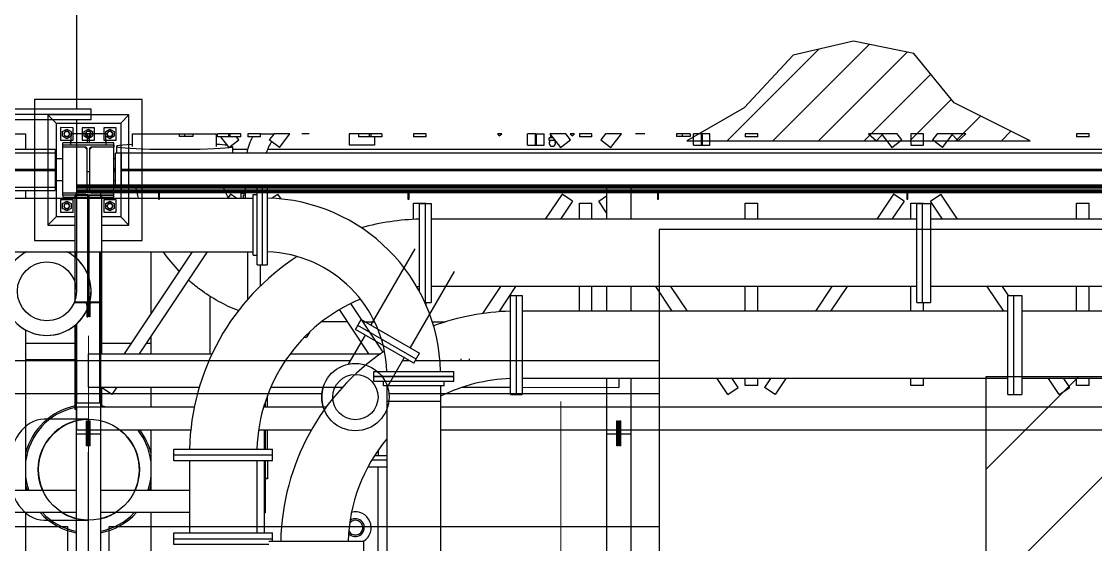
# Model space of a CAD drawing. Header units: metres. Extents: x 0 to 63075, y 0 to 44550.
# Drawn here: x 59062 to 60035, y 38004 to 38478 of the extents above; entities that cross this region are included whole.
import ezdxf

# ---------------------------------------------------------------- set-up
doc = ezdxf.new("R2010")
doc.units = ezdxf.units.M
doc.header["$LTSCALE"] = 75
for name, color, linetype in [('AI-Hatch mob', 7, 'Continuous'), ('GSB', 7, 'Continuous'), ('ML6', 1, 'Continuous'), ('SDM', 7, 'Continuous'), ('SL1', 8, 'Continuous')]:
    doc.layers.add(name, color=color, linetype=linetype)
doc.styles.add('Arial', font='arial.ttf')
doc.styles.add('ROMANS', font='ROMANS.SHX')
doc.dimstyles.new('75___1-75', dxfattribs={"dimscale": 75, "dimtxt": 2.5, "dimasz": 2, "dimexe": 1.5, "dimexo": 1, "dimgap": 0.5, "dimtad": 1, "dimdec": 0, "dimzin": 12, "dimtxsty": 'ROMANS', "dimcen": 0, "dimclrd": 256, "dimclre": 256, "dimclrt": 3, "dimazin": 3, "dimtfac": 1, "dimtdec": 0, "dimtmove": 0, "dimatfit": 0, "dimfxl": 1, "dimlwd": -1, "dimlwe": -1, "dimarcsym": 0})
doc.dimstyles.new('VL0-GL_L', dxfattribs={"dimtxt": 0.18, "dimasz": 0.18, "dimexe": 0.18, "dimexo": 0.0625, "dimgap": 0.09, "dimtad": 0, "dimtih": 1, "dimtoh": 1, "dimdec": 4, "dimzin": 0, "dimdsep": 46, "dimtxsty": 'Standard', "dimcen": 0.09, "dimadec": 0, "dimazin": 0, "dimtfac": 1, "dimtdec": 4, "dimtofl": 0, "dimtmove": 0, "dimatfit": 3, "dimfxl": 1, "dimtolj": 1, "dimtzin": 0, "dimarcsym": 0})

# ---------------------------------------------------------------- blocks, each defined once
blk = doc.blocks.new('A$C6bae614f')
at = {"layer": 'SL1'}
h = blk.add_hatch(dxfattribs=at)
h.set_pattern_fill('_USER', color=256, scale=195, angle=44.99813, style=0, pattern_type=0)
h.set_pattern_definition([(44.99813, (326091.56, -18363.04), (-137.8813, 137.89033), [])])
h.paths.add_polyline_path([(411480.8, 30328.8), (413551.7, 30328.8), (413092.1, 30558), (412849.8, 30855.4), (412485.3, 30930.1), (412122.4, 30845.6), (411826.3, 30527.2)])
for p, q in [((407797.6, 33441.5), (407797.5, 30521.9)), ((407353, 30521.9), (407886.4, 30521.9)), ((407544.9, 30578.2), (407544.9, 29728.2)), ((408194.9, 30578.1), (407544.9, 30578.2)), ((407886.4, 30455.4), (407886.4, 30521.9)), ((408194.9, 29728.1), (408194.9, 30578.1)), ((407353, 30488.7), (407886.4, 30488.6)), ((407619.7, 30455.4), (407353, 30455.4)), ((407886.4, 30455.4), (407619.7, 30455.4)), ((407674.9, 30435.7), (407624.9, 30485.7)), ((407624.9, 30485.7), (407624.9, 29820.7)), ((408114.9, 30485.6), (407624.9, 30485.7)), ((407797.5, 30455.4), (407797.5, 29422)), ((408114.9, 30485.6), (408064.9, 30435.6)), ((408114.9, 29820.6), (408114.9, 30485.6)), ((407674.9, 30435.7), (407674.9, 29870.7)), ((407674.9, 30435.7), (408064.9, 30435.6)), ((407702.4, 30408.2), (407702.4, 30333.2)), ((407777.4, 30408.1), (407702.4, 30408.2)), ((407714.5, 30385.3), (407739.9, 30400)), ((407736.2, 30386.9), (407729.5, 30383.7)), ((407743.6, 30386.9), (407736.2, 30386.9)), ((407739.9, 30400), (407765.4, 30385.3)), ((407750.3, 30383.7), (407743.6, 30386.9)), ((407777.4, 30333.1), (407777.4, 30408.1)), ((407832.4, 30408.1), (407832.4, 30333.1)), ((407907.4, 30408.1), (407832.4, 30408.1)), ((407844.5, 30385.3), (407869.9, 30400)), ((407866.2, 30386.9), (407859.5, 30383.7)), ((407873.6, 30386.9), (407866.2, 30386.9)), ((407869.9, 30400), (407895.4, 30385.3)), ((407880.3, 30383.7), (407873.6, 30386.9)), ((407907.4, 30333.1), (407907.4, 30408.1)), ((407962.4, 30408.1), (407962.4, 30333.1)), ((408037.4, 30408.1), (407962.4, 30408.1)), ((407974.5, 30385.3), (407999.9, 30400)), ((407996.2, 30386.9), (407989.5, 30383.7)), ((408003.6, 30386.9), (407996.2, 30386.9)), ((407999.9, 30400), (408025.4, 30385.3)), ((408010.3, 30383.7), (408003.6, 30386.9)), ((408037.4, 30333.1), (408037.4, 30408.1)), ((408064.9, 30435.6), (408064.9, 29870.6)), ((407136.2, 30371.7), (407491.8, 30371.7)), ((407491.8, 30371.7), (407491.8, 30278.2)), ((407702.4, 30333.2), (407777.4, 30333.1)), ((407714.5, 30356), (407714.5, 30385.3)), ((407739.9, 30341.3), (407714.5, 30356)), ((407724.9, 30377.9), (407723.3, 30370.6)), ((407723.3, 30370.6), (407724.9, 30363.4)), ((407729.5, 30383.7), (407724.9, 30377.9)), ((407724.9, 30363.4), (407729.5, 30357.6)), ((407729.5, 30357.6), (407736.2, 30354.4)), ((407736.2, 30354.4), (407743.6, 30354.4)), ((407765.4, 30356), (407739.9, 30341.3)), ((407743.6, 30354.4), (407750.3, 30357.6)), ((407755, 30377.9), (407750.3, 30383.7)), ((407750.3, 30357.6), (407755, 30363.4)), ((407756.6, 30370.6), (407755, 30377.9)), ((407755, 30363.4), (407756.6, 30370.6)), ((407765.4, 30327), (407764.9, 30327)), ((407764.9, 30302.6), (407764.9, 30327)), ((407765.4, 30385.3), (407765.4, 30356)), ((407765.4, 30318.6), (407765.4, 30371.7)), ((407974.4, 30371.7), (407765.4, 30371.7)), ((407832.4, 30333.1), (407907.4, 30333.1)), ((407844.5, 30356), (407844.5, 30385.3)), ((407869.9, 30341.3), (407844.5, 30356)), ((407854.9, 30377.9), (407853.3, 30370.6)), ((407853.3, 30370.6), (407854.9, 30363.4)), ((407859.5, 30383.7), (407854.9, 30377.9)), ((407854.9, 30363.4), (407859.5, 30357.6)), ((407859.5, 30357.6), (407866.2, 30354.4)), ((407864.8, 30318.6), (407864.8, 30371.7)), ((407875, 30348.6), (407864.8, 30348.6)), ((407866.2, 30354.4), (407873.6, 30354.4)), ((407895.4, 30356), (407869.9, 30341.3)), ((407873.6, 30354.4), (407880.3, 30357.6)), ((407875, 30371.7), (407875, 30318.6)), ((407885, 30377.9), (407880.3, 30383.7)), ((407880.3, 30357.6), (407885, 30363.4)), ((407886.6, 30370.6), (407885, 30377.9)), ((407885, 30363.4), (407886.6, 30370.6)), ((407895.4, 30385.3), (407895.4, 30356)), ((407962.4, 30333.1), (408037.4, 30333.1)), ((407974.4, 30371.7), (407974.4, 30318.6)), ((407974.9, 30327), (407974.4, 30327)), ((407974.5, 30356), (407974.5, 30385.3)), ((407999.9, 30341.3), (407974.5, 30356)), ((407974.9, 30327), (407974.9, 30302.6)), ((407974.9, 30323.6), (407974.9, 30323.6)), ((407974.9, 30318.6), (407974.9, 30323.6)), ((407984.9, 30377.9), (407983.3, 30370.6)), ((407983.3, 30370.6), (407984.9, 30363.4)), ((407989.5, 30383.7), (407984.9, 30377.9)), ((407984.9, 30363.4), (407989.5, 30357.6)), ((407989.5, 30357.6), (407996.2, 30354.4)), ((407996.2, 30354.4), (408003.6, 30354.4)), ((408025.4, 30356), (407999.9, 30341.3)), ((408003.6, 30354.4), (408010.3, 30357.6)), ((408015, 30377.9), (408010.3, 30383.7)), ((408010.3, 30357.6), (408015, 30363.4)), ((408016.6, 30370.6), (408015, 30377.9)), ((408015, 30363.4), (408016.6, 30370.6)), ((408025.4, 30385.3), (408025.4, 30356)), ((408135.7, 30371.7), (408643.7, 30371.7)), ((408135.7, 30295), (408135.7, 30371.7)), ((408417.2, 30371.7), (408417.2, 30354.7)), ((408500.9, 30354.7), (408417.2, 30354.7)), ((408452.2, 30354.7), (408452.2, 30371.7)), ((408500.9, 30371.7), (408500.9, 30354.7)), ((408643.7, 30295), (408643.7, 30371.7)), ((408789.9, 30371.7), (408649.9, 30371.7)), ((408649.9, 30353.1), (408649.9, 30371.7)), ((408789.9, 30353.1), (408649.9, 30353.1)), ((408668, 30353.1), (408717.8, 30288.4)), ((408716.4, 30353.1), (408716.4, 30371.7)), ((408717.8, 30288.4), (408778.2, 30334.9)), ((408723.4, 30371.7), (408723.4, 30353.1)), ((408778.2, 30334.9), (408764.2, 30353.1)), ((408789.9, 30353.1), (408789.9, 30371.7)), ((408908, 30371.7), (408831.8, 30371.7)), ((408831.8, 30371.7), (408831.8, 30353.1)), ((408908, 30353.1), (408831.8, 30353.1)), ((408908, 30371.7), (408990, 30371.7)), ((408908, 30353.1), (408908, 30371.7)), ((408990, 30371.7), (408961.7, 30334.9)), ((409022.1, 30288.4), (408961.7, 30334.9)), ((409086.1, 30371.7), (408990, 30371.7)), ((409022.1, 30288.4), (409086.1, 30371.7)), ((409158.1, 30370.3), (409158.1, 30371.7)), ((409202.8, 30371.7), (409158.1, 30371.7)), ((409202.8, 30370.3), (409158.1, 30370.3)), ((409180.4, 30371.7), (409180.4, 30370.3)), ((409202.8, 30371.7), (409202.8, 30370.3)), ((409639.9, 30371.7), (409443.9, 30371.7)), ((409443.9, 30371.7), (409443.9, 30303.1)), ((409499.9, 30371.7), (409499.9, 30353.1)), ((409639.9, 30353.1), (409499.9, 30353.1)), ((409566.4, 30353.1), (409566.4, 30371.7)), ((409573.4, 30371.7), (409573.4, 30353.1)), ((409595.9, 30353.1), (409595.9, 30303.1)), ((409639.9, 30371.7), (409639.9, 30353.1)), ((409908, 30371.6), (409831.8, 30371.6)), ((409831.8, 30371.6), (409831.8, 30353.1)), ((409908, 30353.1), (409831.8, 30353.1)), ((409908, 30353.1), (409908, 30371.6)), ((410363.6, 30371.6), (410338.2, 30371.6)), ((410338.2, 30371.6), (410348.6, 30359.1)), ((410348.6, 30359.1), (410363.6, 30371.6)), ((410557.8, 30371.6), (410519.9, 30371.6)), ((410519.9, 30303.1), (410519.9, 30371.6)), ((410567.8, 30371.6), (410557.8, 30371.6)), ((410567.8, 30371.6), (410619.9, 30371.6)), ((410567.8, 30303.1), (410567.8, 30371.6)), ((410572.1, 30371.6), (410572.1, 30303.1)), ((410619.9, 30303.1), (410619.9, 30371.6)), ((410672.6, 30347), (410650, 30347)), ((410650, 30331.2), (410650, 30347)), ((410684.9, 30331.2), (410650, 30331.2)), ((410653.2, 30319.5), (410653.2, 30331.2)), ((410749.9, 30371.6), (410653.7, 30371.6)), ((410653.7, 30371.6), (410717.8, 30288.3)), ((410658.4, 30365.5), (410658.4, 30347)), ((410685, 30331), (410685, 30319.5)), ((410717.8, 30288.3), (410778.2, 30334.8)), ((410778.2, 30334.8), (410749.9, 30371.6)), ((410801.7, 30371.6), (410776.3, 30371.6)), ((410776.3, 30371.6), (410791.3, 30359.1)), ((410791.3, 30359.1), (410801.7, 30371.6)), ((410908, 30371.6), (410831.8, 30371.6)), ((410831.8, 30371.6), (410831.8, 30353)), ((410908, 30353), (410831.8, 30353)), ((410908, 30353), (410908, 30371.6)), ((410990, 30371.6), (410961.7, 30334.8)), ((410961.7, 30334.8), (411022.1, 30288.3)), ((411086.1, 30371.6), (410990, 30371.6)), ((411022.1, 30288.3), (411086.1, 30371.6)), ((411226.4, 30371.6), (411171.3, 30371.6)), ((411171.3, 30371.6), (411171.3, 30370.2)), ((411226.4, 30370.2), (411171.3, 30370.2)), ((411193.7, 30371.6), (411193.7, 30370.2)), ((411226.4, 30371.6), (411226.4, 30370.2)), ((411500.9, 30371.6), (411417.2, 30371.6)), ((411417.2, 30371.6), (411417.2, 30354.6)), ((411500.9, 30354.6), (411417.2, 30354.6)), ((411452.2, 30371.6), (411452.2, 30354.6)), ((411500.9, 30371.6), (411500.9, 30354.6)), ((411557.8, 30371.6), (411519.9, 30371.6)), ((411519.9, 30303), (411519.9, 30371.6)), ((411567.8, 30371.6), (411557.8, 30371.6)), ((411567.8, 30371.6), (411572.1, 30371.6)), ((411567.8, 30303), (411567.8, 30371.6)), ((411582.1, 30371.6), (411572.1, 30371.6)), ((411572.1, 30371.6), (411572.1, 30303)), ((411619.9, 30371.6), (411582.1, 30371.6)), ((411619.9, 30303), (411619.9, 30371.6)), ((411908, 30371.6), (411831.8, 30371.6)), ((411831.8, 30371.6), (411831.8, 30353)), ((411908, 30353), (411831.8, 30353)), ((411908, 30353), (411908, 30371.6)), ((412577, 30371.6), (412623.6, 30328.5)), ((412749.9, 30371.6), (412577, 30371.6)), ((412623.6, 30328.5), (412663.4, 30371.6)), ((412658.1, 30365.8), (412717.8, 30288.3)), ((412717.8, 30288.3), (412778.2, 30334.7)), ((412778.2, 30334.7), (412749.9, 30371.6)), ((412831.8, 30371.6), (412831.8, 30303)), ((412908, 30371.5), (412831.8, 30371.6)), ((412908, 30303), (412908, 30371.5)), ((412990, 30371.5), (412961.7, 30334.7)), ((413022.1, 30288.3), (412961.7, 30334.7)), ((413162.9, 30371.5), (412990, 30371.5)), ((413022.1, 30288.3), (413081.7, 30365.8)), ((413076.4, 30371.5), (413116.2, 30328.5)), ((413116.2, 30328.5), (413162.9, 30371.5)), ((413908, 30371.5), (413831.8, 30371.5)), ((413831.8, 30371.5), (413831.8, 30352.9)), ((413908, 30352.9), (413831.8, 30352.9)), ((413908, 30352.9), (413908, 30371.5)), ((398064.9, 30278.5), (407669.9, 30278.2)), ((407669.9, 30278.2), (407669.9, 30028.2)), ((407715.9, 30001.6), (407715.9, 30317.1)), ((407764.9, 30317.1), (407715.9, 30317.1)), ((407715.9, 30304.6), (408023.9, 30304.6)), ((407715.9, 30304.6), (408023.9, 30304.6)), ((407847.4, 30291.5), (407715.9, 30291.5)), ((407848.4, 30291.5), (407715.9, 30291.5)), ((407764.9, 30318.6), (407974.9, 30318.6)), ((407974.9, 30302.6), (407764.9, 30302.6)), ((407850.9, 30291.5), (407848.4, 30291.5)), ((407863.4, 30276.5), (407848.4, 30291.5)), ((407850.9, 30289), (407850.9, 30291.5)), ((407863.4, 30275.5), (407863.4, 30276.5)), ((407863.4, 30030.7), (407863.4, 30275.5)), ((407891.5, 30291.5), (407876.5, 30276.5)), ((407891.5, 30291.5), (407876.5, 30276.5)), ((407876.5, 30276.5), (407876.5, 30029.7)), ((407888.9, 30291.5), (407888.9, 30289)), ((408023.9, 30291.5), (407888.9, 30291.5)), ((408023.9, 30291.5), (407892.5, 30291.5)), ((408023.9, 30317.1), (407974.9, 30317.1)), ((408023.9, 29989.1), (408023.9, 30317.1)), ((408023.9, 30304.6), (408023.9, 30291.5)), ((408040.5, 30295), (408040.5, 30254.6)), ((408739, 30295), (408739, 30256.6)), ((408739, 30278.1), (408830.7, 30278.1)), ((408951.3, 30278.1), (417706.9, 30277.8)), ((409595.9, 30303.1), (409443.9, 30303.1)), ((410519.9, 30303.1), (410619.9, 30303.1)), ((411519.9, 30303), (411619.9, 30303)), ((412831.8, 30303), (412908, 30303)), ((398069.9, 30257), (407669.9, 30256.7)), ((407715.9, 30219.6), (407669.9, 30219.7)), ((408033.9, 30219.6), (408023.9, 30219.6)), ((408069.9, 30254.6), (408033.9, 30254.6)), ((408033.9, 30051.6), (408033.9, 30254.6)), ((408069.9, 30256.6), (417706.9, 30256.3)), ((408069.9, 30148.6), (408069.9, 30256.6)), ((398069.9, 30158), (407669.9, 30157.7)), ((407669.9, 30148.7), (398069.9, 30149)), ((407863.4, 30143.6), (407876.5, 30143.6)), ((408023.9, 30164.7), (408033.9, 30164.7)), ((408033.9, 30156.7), (408023.9, 30156.7)), ((408033.9, 30149.5), (408023.9, 30149.5)), ((408033.9, 30141.5), (408023.9, 30141.5)), ((408069.9, 30157.6), (417786.9, 30157.3)), ((417786.9, 30148.3), (408069.9, 30148.6)), ((408069.9, 30136.6), (408069.9, 30148.6)), ((408069.9, 30049.6), (408069.9, 30136.6)), ((407715.9, 30086.6), (407669.9, 30086.7)), ((407797.5, 30064), (417914.4, 30063.7)), ((408033.9, 30086.6), (408023.9, 30086.6)), ((408889, 29580.3), (408889, 30062.9)), ((408889, 30062.9), (408949.4, 30062.9)), ((408919.2, 30062.9), (408919.2, 29580.3)), ((408949.4, 30062.9), (408949.4, 29580.3)), ((405963.2, 30049.7), (407669.9, 30049.7)), ((405963.2, 30028.2), (407669.9, 30028.2)), ((407491.8, 30028.2), (407491.8, 29983.6)), ((407715.9, 30014.7), (407847.4, 30014.7)), ((407715.9, 30014.7), (407848.4, 30014.7)), ((407715.9, 30001.6), (407715.9, 30014.7)), ((408023.9, 30001.6), (407715.9, 30001.6)), ((407715.9, 30001.6), (407715.9, 29989.1)), ((408023.9, 30001.6), (407715.9, 30001.6)), ((407865.9, 30003.3), (407789.7, 30003.3)), ((407789.7, 29351.5), (407789.7, 30003.3)), ((407794.9, 30001.6), (407794.9, 29989.1)), ((407796.4, 30014.7), (407796.4, 29983.6)), ((407797.5, 30062.2), (417923.8, 30061.9)), ((407797.5, 30056.9), (417931.7, 30056.6)), ((407797.5, 30049), (417937, 30048.7)), ((407797.5, 30039.6), (417938.8, 30039.3)), ((407797.5, 30030.3), (417937, 30030)), ((407797.5, 30022.4), (417931.7, 30022.1)), ((407797.5, 30017.1), (417923.8, 30016.8)), ((417914.4, 30014.9), (407797.5, 30015.2)), ((407797.5, 30014.7), (407848.4, 30014.7)), ((407797.5, 30001.6), (408023.9, 30001.6)), ((407848.4, 30014.7), (407863.4, 30029.7)), ((407863.4, 30029.7), (407863.4, 30030.7)), ((407865.9, 29267.6), (407865.9, 30003.3)), ((407873.9, 30003.3), (407950.1, 30003.3)), ((407873.9, 29267.6), (407873.9, 30003.3)), ((407876.5, 30029.7), (407891.5, 30014.7)), ((407891.5, 30014.7), (407891, 30015.2)), ((407891.5, 30014.7), (408023.9, 30014.7)), ((407891.5, 30014.7), (408023.9, 30014.7)), ((407892.5, 30014.7), (408023.9, 30014.7)), ((407943.4, 30014.7), (407943.4, 29983.6)), ((407944.9, 29989.1), (407944.9, 30001.6)), ((407950.1, 30003.3), (407950.1, 29351.5)), ((408069.9, 30051.6), (408033.9, 30051.6)), ((408069.9, 30028.1), (408069.9, 30049.6)), ((408069.9, 30049.6), (408889, 30049.6)), ((408069.9, 30028.1), (408159.6, 30028.1)), ((408293.6, 30015.2), (408293.6, 29976.1)), ((408299.9, 29976.1), (408299.9, 30015.2)), ((408692.9, 30028.1), (408818.3, 30028.1)), ((408727.3, 30007.8), (408711.1, 29983.5)), ((408763.7, 29983.5), (408727.3, 30007.8)), ((408818.3, 30011.7), (408789.7, 30011.7)), ((408789.7, 30011.7), (408789.7, 29983.5)), ((408803.4, 30003.1), (408803.4, 29983.5)), ((408803.4, 30003.1), (408818.3, 30003.1)), ((408818.3, 29983.5), (408818.3, 30049.6)), ((408863.6, 30004.2), (408889, 30004.2)), ((408863.6, 29639.1), (408863.6, 30004.2)), ((408863.6, 30004.2), (408889, 30004.2)), ((408919.2, 30015.2), (408919.2, 29580.3)), ((408949.4, 30049.6), (417706.9, 30049.3)), ((408949.4, 30028.1), (410996.4, 30028)), ((408949.4, 30015.2), (408949.4, 29580.3)), ((408949.4, 30011.7), (408950.1, 30011.7)), ((408950.1, 29983.2), (408950.1, 30011.7)), ((408974.4, 29982.4), (409012.6, 30007.8)), ((409032.4, 29978.1), (409012.6, 30007.8)), ((409798.1, 30015.2), (409798.1, 29976.1)), ((409804.4, 29976.1), (409804.4, 30015.2)), ((410727.3, 30007.8), (410626.3, 29856.3)), ((410790.7, 29965.5), (410727.3, 30007.8)), ((410996.4, 30049.5), (410996.4, 29856.2)), ((411143.4, 30049.5), (411143.4, 29856.2)), ((411143.4, 30028), (417706.9, 30027.8)), ((411302.6, 30015.1), (411302.6, 29976)), ((411308.9, 29976), (411308.9, 30015.1)), ((412727.3, 30007.7), (412626.3, 29856.2)), ((412790.7, 29965.4), (412727.3, 30007.7)), ((412807.1, 30015.1), (412807.1, 29976)), ((412813.4, 29976), (412813.4, 30015.1)), ((412949.2, 29965.4), (413012.6, 30007.7)), ((413113.6, 29856.2), (413012.6, 30007.7)), ((405963.1, 29983.6), (408863.6, 29983.5)), ((407702.4, 29973.2), (407702.4, 29898.2)), ((407777.4, 29973.1), (407702.4, 29973.2)), ((407714.5, 29950.3), (407739.9, 29965)), ((407714.5, 29921), (407714.5, 29950.3)), ((407715.9, 29989.1), (407796.4, 29989.1)), ((407724.9, 29942.9), (407723.2, 29935.6)), ((407723.2, 29935.6), (407724.9, 29928.4)), ((407729.5, 29948.7), (407724.9, 29942.9)), ((407736.2, 29951.9), (407729.5, 29948.7)), ((407743.6, 29951.9), (407736.2, 29951.9)), ((407739.9, 29965), (407765.3, 29950.3)), ((407750.3, 29948.7), (407743.6, 29951.9)), ((407754.9, 29942.9), (407750.3, 29948.7)), ((407756.6, 29935.6), (407754.9, 29942.9)), ((407754.9, 29928.4), (407756.6, 29935.6)), ((407765.3, 29950.3), (407765.3, 29921)), ((407777.4, 29898.1), (407777.4, 29973.1)), ((407797.5, 29983.6), (408293.6, 29983.6)), ((407799.9, 29989.1), (407939.9, 29989.1)), ((407799.9, 29983.6), (407799.9, 29989.1)), ((407873.9, 29973.1), (407865.9, 29973.1)), ((407865.9, 29962.7), (407869.9, 29965)), ((407866.2, 29951.9), (407865.9, 29951.8)), ((407873.6, 29951.9), (407866.2, 29951.9)), ((407869.9, 29965), (407873.9, 29962.7)), ((407873.9, 29951.8), (407873.6, 29951.9)), ((407939.9, 29983.6), (407939.9, 29989.1)), ((407943.4, 29989.1), (408023.9, 29989.1)), ((407962.4, 29973.1), (407962.4, 29898.1)), ((408037.4, 29973.1), (407962.4, 29973.1)), ((407974.5, 29950.3), (407999.9, 29965)), ((407974.5, 29921), (407974.5, 29950.3)), ((407984.9, 29942.9), (407983.2, 29935.6)), ((407983.2, 29935.6), (407984.9, 29928.4)), ((407989.5, 29948.7), (407984.9, 29942.9)), ((407996.2, 29951.9), (407989.5, 29948.7)), ((408003.6, 29951.9), (407996.2, 29951.9)), ((407999.9, 29965), (408025.3, 29950.3)), ((408010.3, 29948.7), (408003.6, 29951.9)), ((408014.9, 29942.9), (408010.3, 29948.7)), ((408016.6, 29935.6), (408014.9, 29942.9)), ((408014.9, 29928.4), (408016.6, 29935.6)), ((408025.3, 29950.3), (408025.3, 29921)), ((408037.4, 29898.1), (408037.4, 29973.1)), ((408293.6, 29976.1), (408299.9, 29976.1)), ((408299.9, 29983.6), (408863.6, 29983.5)), ((409798.1, 29976.1), (409804.4, 29976.1)), ((409831.8, 29854.8), (409831.8, 29953.1)), ((409831.8, 29953.1), (409908, 29953.1)), ((409867.1, 29420.2), (409867.2, 29951.5)), ((409867.2, 29951.5), (409937.3, 29951.5)), ((409902.2, 29951.5), (409902.2, 29354.6)), ((409908, 29951.5), (409908, 29953.1)), ((409937.3, 29951.5), (409937.2, 29354.6)), ((410790.7, 29965.5), (410717.8, 29856.3)), ((410831.8, 29856.2), (410831.8, 29953)), ((410831.8, 29953), (410908, 29953)), ((410908, 29856.2), (410908, 29953)), ((410949.2, 29965.5), (410996.4, 29997)), ((410996.4, 29894.6), (410949.2, 29965.5)), ((411302.6, 29976), (411308.9, 29976)), ((411831.8, 29856.2), (411831.8, 29953)), ((411831.8, 29953), (411908, 29953)), ((411908, 29856.2), (411908, 29953)), ((412790.7, 29965.4), (412717.8, 29856.2)), ((412807.1, 29976), (412813.4, 29976)), ((412831.8, 29856.2), (412831.8, 29953)), ((412831.8, 29953), (412908, 29953)), ((412867.1, 29354.5), (412867.2, 29951.4)), ((412867.2, 29951.4), (412950.9, 29951.4)), ((412902.2, 29354.5), (412902.2, 29951.4)), ((412908, 29951.4), (412908, 29953)), ((413022, 29856.2), (412949.2, 29965.4)), ((412950.9, 29951.4), (412950.9, 29354.5)), ((413831.8, 29856.1), (413831.8, 29952.9)), ((413831.8, 29952.9), (413908, 29952.9)), ((413908, 29856.1), (413908, 29952.9)), ((407674.9, 29870.7), (407624.9, 29820.7)), ((407789.7, 29870.6), (407674.9, 29870.7)), ((407702.4, 29898.2), (407777.4, 29898.1)), ((407739.9, 29906.3), (407714.5, 29921)), ((407724.9, 29928.4), (407729.5, 29922.6)), ((407729.5, 29922.6), (407736.2, 29919.4)), ((407736.2, 29919.4), (407743.6, 29919.4)), ((407765.3, 29921), (407739.9, 29906.3)), ((407743.6, 29919.4), (407750.3, 29922.6)), ((407750.3, 29922.6), (407754.9, 29928.4)), ((407865.9, 29919.5), (407866.2, 29919.4)), ((407869.9, 29906.3), (407865.9, 29908.6)), ((407865.9, 29898.1), (407873.9, 29898.1)), ((407873.9, 29870.6), (407865.9, 29870.6)), ((407866.2, 29919.4), (407873.6, 29919.4)), ((407873.9, 29908.6), (407869.9, 29906.3)), ((407873.6, 29919.4), (407873.9, 29919.5)), ((408064.9, 29870.6), (407950.1, 29870.6)), ((407962.4, 29898.1), (408037.4, 29898.1)), ((407999.9, 29906.3), (407974.5, 29921)), ((407984.9, 29928.4), (407989.5, 29922.6)), ((407989.5, 29922.6), (407996.2, 29919.4)), ((407996.2, 29919.4), (408003.6, 29919.4)), ((408025.3, 29921), (407999.9, 29906.3)), ((408003.6, 29919.4), (408010.3, 29922.6)), ((408010.3, 29922.6), (408014.9, 29928.4)), ((408114.9, 29820.6), (408064.9, 29870.6)), ((407624.9, 29820.7), (407789.7, 29820.6)), ((407865.9, 29820.6), (407873.9, 29820.6)), ((407950.1, 29820.6), (408114.9, 29820.6)), ((412867.2, 29856.2), (409937.3, 29856.3)), ((415867.2, 29856.1), (412950.9, 29856.2)), ((411313.2, 29794), (411313.1, 27202.4)), ((415452.1, 29793.9), (411313.2, 29794)), ((407544.9, 29728.2), (407789.7, 29728.1)), ((407865.9, 29728.1), (407873.9, 29728.1)), ((407950.1, 29728.1), (408194.9, 29728.1)), ((409839.7, 29677.6), (409574.3, 29218.1)), ((405963.1, 29659.8), (408863.6, 29659.7)), ((407491.8, 29659.7), (407491.8, 29655.7)), ((407788.7, 29659.7), (407788.7, 29627.9)), ((407796.4, 29659.7), (407796.4, 29621.4)), ((407797.5, 29659.7), (408863.6, 29659.7)), ((407799.9, 29618.2), (407799.9, 29659.7)), ((407939.9, 28746.3), (407939.9, 29659.7)), ((407943.4, 29659.7), (407943.3, 27226.1)), ((407951.1, 29045.1), (407951.1, 29659.7)), ((408495.2, 29659.7), (408085.4, 29045.1)), ((408586.7, 29659.7), (408177, 29045.1)), ((408247.6, 29659.7), (408247.6, 29288.4)), ((408831.8, 29373.7), (408831.8, 29659.7)), ((408863.6, 29639.1), (408889, 29639.1)), ((408863.6, 29639.1), (408889, 29639.1)), ((408889, 29580.3), (408949.4, 29580.3)), ((408889, 29580.3), (408949.4, 29580.3)), ((408908, 29454), (408908, 29580.3)), ((410076.1, 29541.1), (409810.8, 29081.5)), ((412867.1, 29449.8), (409937.2, 29449.9)), ((410355.3, 29449.9), (410246.7, 29287)), ((410446.9, 29449.9), (410345.4, 29297.6)), ((410831.8, 29301.2), (410831.8, 29449.8)), ((410908, 29301.2), (410908, 29449.8)), ((410996.4, 29449.8), (410996.4, 29301.2)), ((411143.4, 29449.8), (411143.4, 29301.2)), ((411392, 29301.2), (411292.9, 29449.8)), ((411483.6, 29301.2), (411384.5, 29449.8)), ((411831.8, 29301.2), (411831.8, 29449.8)), ((411908, 29301.2), (411908, 29449.8)), ((412355.3, 29449.8), (412256.2, 29301.2)), ((412446.9, 29449.8), (412347.8, 29301.2)), ((412831.8, 29301.2), (412831.8, 29449.8)), ((415867.1, 29449.7), (412950.9, 29449.8)), ((413392, 29301.2), (413292.9, 29449.8)), ((413420.1, 29396.4), (413384.5, 29449.8)), ((413831.8, 29301.1), (413831.8, 29449.7)), ((413908, 29301.1), (413908, 29449.7)), ((407789.7, 29358.2), (407865.9, 29358.2)), ((407851.9, 29351.5), (407789.7, 29351.5)), ((407861.1, 29358.2), (407861.1, 29267.6)), ((407873.9, 29358.2), (407950.1, 29358.2)), ((407878.7, 29358.2), (407878.7, 29267.6)), ((407950.1, 29351.5), (407887.9, 29351.5)), ((408603.2, 29391.5), (408603.2, 29045.1)), ((409899.6, 29354.6), (409937.2, 29354.6)), ((409908, 29335.7), (409908, 29354.6)), ((410417.1, 28799.6), (410417.1, 29396.5)), ((410417.1, 29396.5), (410487.2, 29396.5)), ((410452.2, 28799.6), (410452.2, 29396.5)), ((410487.2, 29396.5), (410487.2, 28799.6)), ((412867.1, 29354.5), (412950.9, 29354.5)), ((412908, 29301.2), (412908, 29354.5)), ((413417.1, 29396.4), (413500.9, 29396.4)), ((413417.1, 28799.5), (413417.1, 29396.4)), ((413452.2, 28799.5), (413452.2, 29396.4)), ((413500.9, 29396.4), (413500.9, 28799.5)), ((409562.8, 29045.1), (409385.6, 29310.9)), ((409648.1, 29054.5), (409453, 29347.1)), ((413417.1, 29301.2), (410487.2, 29301.3)), ((416417.1, 29301.1), (413500.9, 29301.2)), ((407796.4, 29221.9), (407796.2, 23812.8)), ((407799.9, 28746.3), (407799.9, 29225.1)), ((407865.9, 29284.8), (407861.1, 29284.8)), ((407861.1, 29267.6), (407865.9, 29267.6)), ((407873.9, 29284.8), (407878.7, 29284.8)), ((407878.7, 29267.6), (407873.9, 29267.6)), ((409435.4, 29236.1), (409276, 29236.5)), ((409481.2, 29190.1), (409516.6, 29251.4)), ((409516.6, 29251.4), (409868.5, 29048.2)), ((409597.8, 29235.7), (409527.2, 29235.9)), ((410017.5, 29234.6), (409945.5, 29234.8)), ((407491.7, 29187.7), (407491.6, 28219.7)), ((407788.7, 29215.3), (407788.7, 28709.3)), ((409538.9, 29156.8), (409437.9, 28981.8)), ((409833.1, 28986.9), (409481.2, 29190.1)), ((409847.4, 29011.5), (409495.4, 29214.7)), ((407491.7, 29108.2), (407788.7, 29108.1)), ((407951.1, 29108.1), (408127.4, 29108.1)), ((408219, 29108.1), (408247.6, 29108.1)), ((408247.6, 29151), (408247.6, 29045.1)), ((409177.3, 29141.6), (409170.4, 29141.6)), ((407869.9, 29045.1), (408616.1, 29045.1)), ((407869.9, 28842.1), (407869.9, 29045.1)), ((409088.2, 29045.1), (409634.4, 29045.1)), ((409833.1, 28986.9), (409868.5, 29048.2)), ((406289.6, 29003.2), (409450.2, 29003.1)), ((407788.7, 29007.1), (407491.7, 29007.2)), ((407796.4, 29018), (407788.7, 29018)), ((407788.7, 29014.9), (407796.4, 29014.9)), ((409674.4, 28845.2), (409775.4, 29020.2)), ((409765.5, 29003.1), (409805.1, 29003.1)), ((409842.5, 29003.1), (411313.1, 29003)), ((410119.9, 29003.1), (410119.9, 29013.1)), ((410169.9, 29003.1), (410169.9, 29013.1)), ((409591.9, 28937.8), (410074.5, 28937.8)), ((409591.9, 28937.8), (410074.5, 28937.8)), ((409591.9, 28877.4), (409591.9, 28937.8)), ((409591.9, 28907.6), (410074.5, 28907.6)), ((410074.5, 28907.6), (409591.9, 28907.6)), ((410074.5, 28877.3), (410074.5, 28937.8)), ((410074.5, 28877.3), (410074.5, 28937.8)), ((407869.9, 28842.1), (408538.5, 28842.1)), ((407950.1, 28842.1), (407949.1, 28840.7)), ((408012.5, 28798.4), (407949.1, 28840.7)), ((407951.1, 28723.1), (407951.1, 28839.4)), ((408041.7, 28842.1), (408012.5, 28798.4)), ((408247.6, 28842.1), (408247.6, 28723.1)), ((408970.2, 28842.1), (409402.8, 28842.1)), ((410074.5, 28877.3), (409591.9, 28877.4)), ((410074.5, 28877.3), (409591.9, 28877.4)), ((409650.6, 28852), (409650.6, 28877.4)), ((410015.7, 28852), (409650.6, 28852)), ((410015.7, 28852), (409650.6, 28852)), ((409671.2, 28852), (409671.2, 26773.1)), ((409995.1, 28852), (409995, 26773.1)), ((410015.7, 28852), (410015.7, 28877.3)), ((410015.7, 28852), (410015.7, 28877.3)), ((410124.8, 28842.1), (410417.1, 28842.1)), ((413417.1, 28894.8), (410487.2, 28894.9)), ((410487.2, 28842.1), (411069.9, 28842)), ((410996.4, 28894.8), (410996.3, 27226)), ((411069.9, 28894.8), (411069.9, 28842)), ((411143.4, 28894.8), (411143.2, 21863.5)), ((411727.2, 28798.3), (411662.9, 28894.8)), ((411727.2, 28798.3), (411790.6, 28840.6)), ((411790.6, 28840.6), (411754.5, 28894.8)), ((411831.8, 28853), (411831.8, 28894.8)), ((411908, 28853), (411831.8, 28853)), ((411908, 28853), (411908, 28894.8)), ((411985.3, 28894.8), (411949.1, 28840.6)), ((412012.5, 28798.3), (411949.1, 28840.6)), ((412076.9, 28894.8), (412012.5, 28798.3)), ((412831.8, 28853), (412831.8, 28894.8)), ((412908, 28853), (412831.8, 28853)), ((412908, 28853), (412908, 28894.8)), ((416417.1, 28894.7), (413500.9, 28894.8)), ((413727.2, 28798.2), (413662.9, 28894.8)), ((413727.2, 28798.2), (413790.6, 28840.5)), ((413790.6, 28840.5), (413754.5, 28894.8)), ((413831.8, 28852.9), (413831.8, 28894.7)), ((413908, 28852.9), (413831.8, 28852.9)), ((413908, 28852.9), (413908, 28894.7)), ((409278.7, 28803.1), (406461.1, 28803.2)), ((408950.1, 28723.1), (408950.1, 28792.3)), ((409344.4, 28774.2), (409344.4, 28782.4)), ((411313.1, 28803), (409683.1, 28803.1)), ((410417.1, 28799.6), (410487.2, 28799.6)), ((413417.1, 28799.5), (413500.9, 28799.5)), ((407796.4, 28709.3), (407788.7, 28709.3)), ((407939.9, 28746.3), (407799.9, 28746.3)), ((408508.7, 28723.1), (407799.9, 28723.1)), ((407799.9, 28583.1), (407799.9, 28723.1)), ((409305, 28723.1), (408927.1, 28723.1)), ((408932.5, 28723.1), (408932.5, 28741.1)), ((408936.4, 28753.1), (408936.4, 28723.1)), ((409995.1, 28757.3), (409671.2, 28757.3)), ((417776.7, 28722.8), (409995.1, 28723.1)), ((407872.7, 28650.3), (407603.3, 28650.4)), ((407858.6, 28639.9), (407866.6, 28639.9)), ((407858.6, 28489.9), (407858.6, 28639.9)), ((407866.6, 28489.9), (407866.6, 28639.9)), ((407873.2, 28489.9), (407873.2, 28639.9)), ((407873.2, 28639.9), (407881.2, 28639.9)), ((407881.2, 28489.9), (407881.2, 28639.9)), ((411058.6, 28489.8), (411058.6, 28639.8)), ((411058.6, 28639.8), (411066.6, 28639.8)), ((411066.6, 28489.8), (411066.6, 28639.8)), ((411073.2, 28489.8), (411073.2, 28639.8)), ((411073.2, 28639.8), (411081.2, 28639.8)), ((411081.2, 28489.8), (411081.2, 28639.8)), ((407858.6, 28583.1), (407799.9, 28583.1)), ((407873.2, 28583.1), (407866.6, 28583.1)), ((408487.3, 28583.1), (407881.2, 28583.1)), ((408247.6, 28583.1), (408247.6, 28219.6)), ((409214.3, 28583.1), (408896.7, 28583.1)), ((408932.5, 28469.2), (408932.5, 28583.1)), ((408936.4, 28583.1), (408936.4, 28469.2)), ((408950.1, 28469.2), (408950.1, 28583.1)), ((411058.6, 28583), (409995.1, 28583.1)), ((411073.2, 28583), (411066.6, 28583)), ((417776.7, 28582.8), (411081.2, 28583)), ((407858.6, 28559.9), (407796.4, 28559.9)), ((407873.2, 28559.9), (407866.6, 28559.9)), ((407943.4, 28559.9), (407881.2, 28559.9)), ((411058.6, 28559.8), (410996.4, 28559.8)), ((411073.2, 28559.8), (411066.6, 28559.8)), ((411143.4, 28559.8), (411081.2, 28559.8)), ((407866.6, 28489.9), (407858.6, 28489.9)), ((407881.2, 28489.9), (407873.2, 28489.9)), ((408384.7, 28469.2), (408981.6, 28469.2)), ((408384.7, 28399.1), (408384.7, 28469.2)), ((408981.6, 28399.1), (408981.6, 28469.2)), ((409617.4, 28461.3), (409617.4, 28430.6)), ((411066.6, 28489.8), (411058.6, 28489.8)), ((411081.2, 28489.8), (411073.2, 28489.8)), ((408384.7, 28434.1), (408981.6, 28434.1)), ((408981.6, 28399.1), (408384.7, 28399.1)), ((408480, 28399.1), (408479.9, 27964.3)), ((408886.4, 28399.1), (408886.3, 27964.3)), ((408932.5, 27964.3), (408932.5, 28399.1)), ((408936.4, 28399.1), (408936.4, 28086.1)), ((408950.1, 28399.1), (408950.1, 28291.2)), ((409671.2, 28402.2), (409579.2, 28402.2)), ((409596.8, 28430.6), (409671.2, 28430.6)), ((409671.2, 28359.8), (409555.3, 28359.8)), ((409617.4, 27638.7), (409617.4, 28359.8)), ((408936.4, 28294.5), (408950.1, 28294.5)), ((408950.1, 28291.2), (408936.4, 28291.2)), ((407796.4, 28219.6), (407019.9, 28219.7)), ((408480, 28219.6), (407943.4, 28219.6)), ((407796.4, 28086.6), (407019.9, 28086.7)), ((407491.6, 28086.7), (407491.5, 27379.4)), ((408479.9, 28086.6), (407943.4, 28086.6)), ((408247.6, 28086.6), (408247.5, 27379.4)), ((408936.4, 28086.1), (408932.5, 28086.1)), ((405452, 28003.2), (407744.7, 28003.1)), ((407603.2, 28040.8), (407872.7, 28040.7)), ((407744.7, 28003.1), (407744.7, 26222.5)), ((407994.7, 28003.1), (411313.1, 28003)), ((407994.7, 26222.5), (407994.7, 28003.1)), ((408384.7, 27964.3), (408981.6, 27964.3)), ((408384.7, 27894.2), (408384.7, 27964.3)), ((408384.7, 27929.2), (408981.6, 27929.2)), ((408981.6, 27914.2), (408981.6, 27964.3)), ((408958.1, 27894.2), (408384.7, 27894.2)), ((408958.1, 27914.2), (409531.6, 27914.1)), ((409531.6, 27844), (409531.6, 27914.1))]:
    blk.add_line(p, q, dxfattribs=at)
blk.add_lwpolyline([(411480.8, 30328.8), (413551.7, 30328.8), (413092.1, 30558), (412849.8, 30855.4), (412485.3, 30930.1), (412122.4, 30845.6), (411826.3, 30527.2)], close=True, dxfattribs=at)
for centre, radius in [((407739.9, 30370.6), 16), ((407869.9, 30370.6), 16), ((407999.9, 30370.6), 16), ((407739.9, 29935.6), 16), ((407999.9, 29935.6), 16), ((407619.7, 29421.7), 177.8), ((409480.9, 28783.2), 203.2), ((409480.9, 28783.2), 136.5), ((407872.7, 28345.5), 304.8)]:
    blk.add_circle(centre, radius, dxfattribs=at)
for centre, radius, start, end in [((409175.4, 30184.6), 357.1, 151.84754, 168.36782), ((409175.4, 30184.6), 242.8, 145.08287, 162.75186), ((410669.1, 30315.2), 19, 146.44082, 33.55544), ((407847.4, 30275.5), 16, 359.99609, 89.9981), ((407847.4, 30275.5), 16, 359.99609, 89.9981), ((407892.5, 30275.5), 16, 89.9981, 179.99609), ((407892.5, 30275.5), 16, 89.9981, 179.99609), ((407847.4, 30030.7), 16, 269.9981, 359.99609), ((407847.4, 30030.7), 16, 269.9981, 359.99609), ((407847.4, 30030.7), 16, 269.99813, 284.36002), ((407892.5, 30030.7), 16, 179.99609, 269.9981), ((407892.5, 30030.7), 16, 179.99609, 269.9981), ((407892.5, 30030.7), 16, 255.63624, 269.99813), ((409161.3, 30248.1), 1025.5, 191.15636, 194.94673), ((407869.9, 29935.6), 16, 75.52057, 104.47569), ((408924.2, 28912.6), 1070.9, 1.34734, 88.64892), ((408924.2, 28912.6), 1070.9, 1.34734, 88.64892), ((407869.9, 29935.6), 16, 255.52057, 284.47568), ((409897.2, 28439.1), 1417.2, 91.21278, 105.55349), ((407619.7, 29421.7), 266.7, 116.78747, 63.20876), ((407619.7, 29421.7), 266.7, 131.80844, 48.18781), ((409897.2, 28439.1), 1417.2, 122.76897, 178.78347), ((408924.2, 28912.6), 747.1, 1.9324, 88.06386), ((408924.2, 28912.6), 747.1, 1.9324, 88.06386), ((409897.2, 28439.1), 1010.8, 91.70127, 92.60694), ((409897.2, 28439.1), 1010.8, 112.39632, 178.29499), ((410447.1, 27884.1), 1417.2, 91.21278, 110.43328), ((410447.1, 27884.1), 1417.2, 123.909, 178.78347), ((409480.9, 28783.2), 203.2, 163.14142, 197.19469), ((410447.1, 27884.1), 1010.8, 91.70127, 116.56517), ((407869.9, 28348.1), 390.5, 101.9997, 165.60422), ((407869.9, 28348.1), 381, 102.30357, 173.10453), ((407869.9, 28348.1), 390.5, 73.80092, 77.99655), ((407872.7, 28345.5), 304.8, 104.49474, 204.39498), ((407872.7, 28345.5), 304.8, 335.60127, 51.21577), ((407869.9, 28348.1), 381, 7.52971, 38.0808), ((407869.9, 28348.1), 390.5, 14.70104, 36.99651), ((410447.1, 27884.1), 1010.8, 140.14007, 178.29499), ((407869.9, 28348.1), 381, 186.88365, 199.70879), ((407869.9, 28348.1), 390.5, 194.38397, 199.21018), ((407869.9, 28348.1), 381, 340.28747, 352.46655), ((407869.9, 28348.1), 390.5, 340.78607, 345.29522), ((407869.9, 28348.1), 390.5, 222.03852, 259.14919), ((407869.9, 28348.1), 381, 223.34013, 258.87528), ((407872.7, 28345.5), 304.8, 238.14526, 255.50151), ((407869.9, 28348.1), 381, 281.12099, 316.65612), ((407869.9, 28348.1), 390.5, 280.84707, 317.95774), ((407872.7, 28345.5), 304.8, 283.41066, 301.85099), ((409480.9, 27995.8), 95.2, 300.95247, 104.41492), ((409480.9, 27995.8), 53.9, 219.6319, 127.17337), ((409480.9, 27995.8), 44.4, 205.14459, 141.66072), ((409480.9, 27995.8), 44.5, 205.15008, 141.65522)]:
    blk.add_arc(centre, radius, start, end, dxfattribs=at)
for centre, major_axis, ratio, start_param, end_param in [((407852.8, 30347.3), (12, 0), 0.112673, 0.459721, 1.570796), ((407852.8, 30346), (12, 0), 0.349915, 0, 0.459721), ((407887, 30346), (12, 0), 0.349915, 2.681872, 3.141593), ((407887, 30347.3), (12, 0), 0.112673, 1.570796, 2.681872), ((408389.7, 30295), (-349.2, 0), 0.049938, 5.526729, 7.853982), ((408389.7, 30295), (349.2, 0), 0.049938, 4.712389, 5.929691), ((408389.7, 30295), (349.2, 0), 0.049938, 0.430283, 0.756456), ((408389.7, 30295), (349.2, 0), 0.049938, 5.941073, 6.495641), ((407851.9, 29338.4), (0, -13.1), 0.707107, 1.570753, 3.141593), ((407887.9, 29338.4), (0, 13.1), 0.707107, 0, 1.570753), ((409178.2, 29490.8), (-0.9, -349.2), 0.190136, 0, 0.456593), ((407603.3, 28345.6), (0, 304.8), 0.707107, 0, 1.570796), ((407603.3, 28345.6), (0, -304.8), 0.707107, 4.712389, 6.283185)]:
    blk.add_ellipse(centre, major_axis=major_axis, ratio=ratio, start_param=start_param, end_param=end_param, dxfattribs=at)
blk.add_open_spline([(408714.1, 29988), (408702.5, 30007.8), (408692.2, 30028.4), (408683.4, 30049.6)], degree=3, dxfattribs=at)
for points, knots in [([(408417.6, 29543.4), (408383.9, 29578.7), (408352.7, 29616.4), (408324.3, 29656.2), (408323.5, 29657.4), (408322.7, 29658.5), (408321.8, 29659.7)], [3.1703905, 3.1703905, 3.1703905, 3.1703905, 3.3151647, 3.3151647, 3.3151647, 3.3194306, 3.3194306, 3.3194306, 3.3194306]), ([(408774.9, 29304.5), (408692.8, 29336.5), (408615, 29379.5), (408544.2, 29432), (408519.7, 29450.1), (408496.1, 29469.3), (408473.4, 29489.6)], [2.7418589, 2.7418589, 2.7418589, 2.7418589, 3.0034047, 3.0034047, 3.0034047, 3.0937972, 3.0937972, 3.0937972, 3.0937972])]:
    blk.add_open_spline(points, degree=3, knots=knots, dxfattribs=at)
for points in [[(407869.9, 29152.4), (407869.8, 27079.7), (407869.8, 26043.3), (407869.7, 25006.9)], [(407869.9, 28756.9), (407869.8, 26881.9), (407869.8, 25944.4), (407869.7, 25006.9)], [(410719.9, 28756.8), (410719.8, 26881.8), (410719.8, 25944.3), (410719.8, 25006.8)], [(410719.9, 28756.8), (410719.8, 26881.8), (410719.8, 25944.3), (410719.8, 25006.8)]]:
    blk.add_leader(points, dimstyle='VL0-GL_L', override={"dimscale": 1, "dimtxt": 2.5, "dimasz": 2.5, "dimgap": 1.25, "dimtad": 0, "dimtxsty": 'Arial', "dimldrblk": 'NONE', "dimlwd": 9}, dxfattribs=at)
blk = doc.blocks.new('zw$15D4')
at = {"layer": 'ML6', "xscale": 0.2502808837766805, "yscale": 0.2502808837766805, "zscale": 0.2502808837766805}
blk.add_blockref('A$C6bae614f', (-85544.7, -3177.3), dxfattribs=at)

msp = doc.modelspace()

# ---------------------------------------------------------------- hatches: boundary and pattern name
at = {"layer": 'AI-Hatch mob'}
h = msp.add_hatch(dxfattribs=at)
h.set_pattern_fill('ANSI31', color=256, scale=25)
h.set_pattern_definition([(45, (-4687.55, -59.206), (-56.1266, 56.1266), [])])
h.paths.add_polyline_path([(60745.61, 38156.14), (59935.7, 38156.14), (59935.7, 36564.59), (60745.61, 36564.59)])

# ---------------------------------------------------------------- linework, layer by layer
at = {"layer": 'SDM'}
msp.add_lwpolyline([(59935.7, 38156.14), (60745.61, 38156.14), (60745.61, 36564.59), (59935.7, 36564.59)], close=True, dxfattribs=at)

# ---------------------------------------------------------------- block references
at = {"layer": 'GSB', "xscale": 0.6000000000000068, "yscale": 0.6000000000000068, "zscale": 0.6000000000000068}
msp.add_blockref('zw$15D4', (49200, 35721.63), dxfattribs=at)

# ---------------------------------------------------------------- leaders
at = {"layer": 'SDM'}
msp.add_leader([(60354.81, 38154.3), (59453.13, 42438.72), (62243.43, 42438.72)], dimstyle='75___1-75', override={"dimtad": 0}, dxfattribs=at)

doc.saveas('drawing.dxf')
